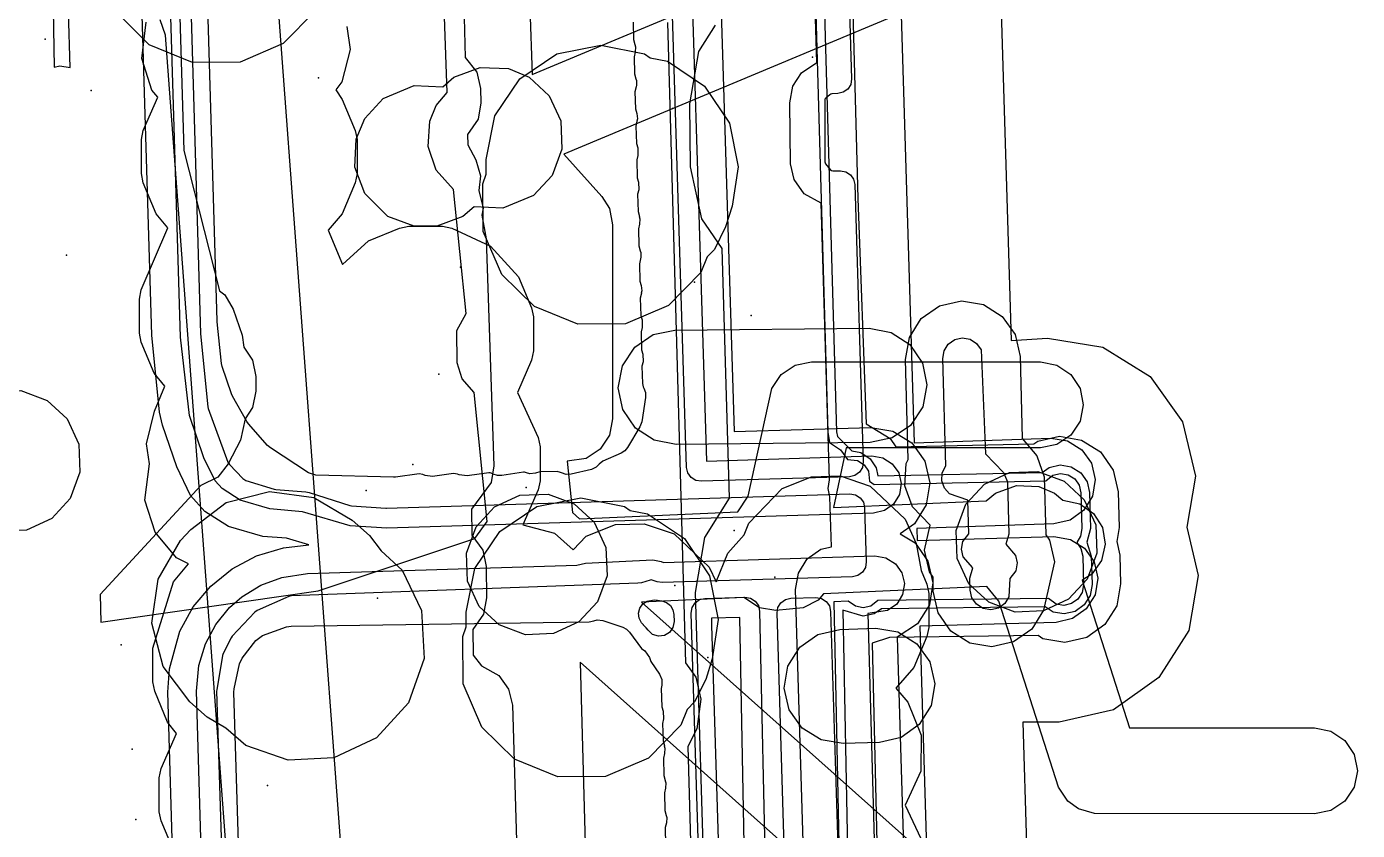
# Model space of a CAD drawing. Header units: metres. Extents: x 17722 to 17999, y 13535 to 15917.
# Drawn here: x 17812.49 to 17859.01, y 14550.79 to 14578.91 of the extents above; entities that cross this region are included whole.
import ezdxf

# ---------------------------------------------------------------- set-up
doc = ezdxf.new("R2010")
doc.units = ezdxf.units.M
for name, color, linetype in [('AI_GREENING_EXCLUSIONS', 1, 'Continuous'), ('AI_GREENING_LAWN', 82, 'Continuous'), ('AI_GREENING_REJECTED', 6, 'Continuous')]:
    doc.layers.add(name, color=color, linetype=linetype)

msp = doc.modelspace()

# ---------------------------------------------------------------- linework, layer by layer
at = {"layer": 'AI_GREENING_EXCLUSIONS'}
for points in [[(17833.101, 14665.436), (17836.253, 14563.714), (17842.035, 14563.893), (17842.419, 14563.829), (17842.75, 14563.622), (17842.977, 14563.304), (17843.065, 14562.924), (17843.001, 14562.539), (17842.794, 14562.208), (17842.477, 14561.982), (17842.097, 14561.894), (17825.074, 14561.366), (17823.796, 14561.448), (17822.133, 14561.933), (17820.987, 14562.046), (17819.955, 14562.342), (17819.324, 14562.75), (17819.075, 14563.027), (17818.685, 14563.829), (17818.178, 14565.313), (17817.868, 14568.054), (17817.868, 14568.054), (17815.324, 14652.324)], [(17840.767, 14654.983), (17843.515, 14564.357), (17848.298, 14564.517), (17848.876, 14564.422), (17849.373, 14564.113), (17849.714, 14563.637), (17849.847, 14563.068), (17849.752, 14562.49), (17849.444, 14561.993), (17848.968, 14561.652), (17848.398, 14561.518), (17843.606, 14561.358), (17843.619, 14560.936), (17848.398, 14561.071), (17848.975, 14560.973), (17849.47, 14560.662), (17849.809, 14560.185), (17849.939, 14559.614), (17849.842, 14559.037), (17849.53, 14558.541), (17849.053, 14558.203), (17848.482, 14558.072), (17843.71, 14557.938), (17844.312, 14538.096)], [(17818.1, 14532.724), (17817.428, 14555.635), (17817.476, 14556.441), (17817.843, 14557.768), (17818.309, 14558.61), (17818.923, 14559.342), (17819.667, 14559.945), (17820.523, 14560.4), (17821.47, 14560.683), (17822.356, 14560.782), (17821.569, 14561.019), (17820.747, 14561.075), (17819.541, 14561.431), (17818.718, 14561.955), (17818.22, 14562.509), (17817.737, 14563.51), (17817.239, 14564.968), (17817.129, 14565.429), (17816.861, 14568.122), (17814.324, 14652.287)], [(17844.371, 14651.619), (17846.909, 14567.927), (17848.181, 14568.015), (17850.106, 14567.698), (17851.763, 14566.669), (17852.901, 14565.084), (17853.345, 14563.185), (17853.052, 14561.402), (17853.438, 14559.713), (17853.112, 14557.789), (17852.074, 14556.137), (17850.483, 14555.008), (17848.581, 14554.574), (17847.313, 14554.584), (17847.704, 14541.703)], [(17829.758, 14588.907), (17830.164, 14577.243), (17842.471, 14582.39)], [(17836.463, 14589.235), (17837.221, 14564.744), (17842.004, 14564.892), (17842.773, 14564.764), (17843.435, 14564.351), (17843.889, 14563.716), (17844.065, 14562.955), (17843.936, 14562.186), (17843.523, 14561.524), (17843.031, 14561.172), (17843.544, 14560.852), (17843.997, 14560.217), (17844.173, 14559.457), (17844.045, 14558.687), (17843.631, 14558.025), (17842.921, 14557.554), (17843.155, 14549.852)], [(17817.845, 14579.257), (17817.983, 14574.582), (17819.227, 14569.672), (17819.411, 14569.534), (17819.708, 14569.029), (17820.023, 14568.122), (17820.082, 14567.698), (17820.386, 14567.244), (17820.5, 14566.67), (17820.5, 14566.162), (17820.386, 14565.588), (17820.124, 14565.196), (17819.961, 14564.447), (17819.535, 14563.616), (17819.172, 14563.157), (17818.575, 14562.862), (17815.062, 14559.049), (17815.086, 14558.077), (17822.676, 14559.178), (17828.151, 14561.001), (17828.584, 14561.602), (17828.13, 14566.113), (17827.71, 14566.59), (17827.539, 14567.15), (17827.522, 14568.287), (17827.852, 14568.873), (17827.414, 14573.219), (17826.805, 14573.892), (17826.52, 14574.725), (17826.579, 14575.611), (17826.805, 14576.152), (17827.184, 14576.609), (17826.759, 14588.818)], [(17813.292, 14586.225), (17813.446, 14577.496), (17813.646, 14577.542), (17814.005, 14577.481), (17813.947, 14579.439)], [(17840.067, 14536.203), (17839.369, 14559.22), (17839.466, 14559.797), (17839.776, 14560.293), (17840.253, 14560.633), (17840.624, 14560.719), (17840.572, 14562.461), (17840.503, 14562.755), (17840.553, 14563.062), (17840.26, 14572.736), (17839.665, 14573.063), (17839.314, 14573.564), (17839.194, 14574.11), (17839.167, 14576.251), (17839.274, 14576.826), (17839.575, 14577.297), (17840.111, 14577.655), (17839.877, 14585.362)], [(17839.906, 14585.482), (17840.499, 14564.725), (17840.56, 14564.362), (17840.94, 14564.11), (17841.186, 14563.771), (17841.536, 14563.735), (17841.763, 14563.584), (17841.915, 14563.357), (17841.955, 14563.017), (17842.111, 14562.893), (17848.112, 14563.021), (17848.363, 14563.221), (17848.629, 14563.282), (17848.898, 14563.236), (17849.129, 14563.09), (17849.287, 14562.867), (17849.347, 14562.601), (17849.381, 14561.351), (17849.335, 14561.082), (17849.197, 14560.863), (17849.346, 14560.652), (17849.407, 14560.385), (17849.434, 14559.386), (17849.387, 14559.116), (17849.242, 14558.885), (17849.019, 14558.728), (17848.752, 14558.667), (17848.483, 14558.713), (17848.215, 14558.911), (17842.25, 14558.841), (17841.996, 14558.641), (17841.728, 14558.585), (17841.46, 14558.635), (17841.213, 14558.811), (17840.709, 14558.787), (17841.004, 14544.125)], [(17840.206, 14585.496), (17840.799, 14564.735), (17840.836, 14564.574), (17841.337, 14564.074), (17841.65, 14564.012), (17841.975, 14563.796), (17842.192, 14563.472), (17842.248, 14563.196), (17847.99, 14563.318), (17848.24, 14563.495), (17848.621, 14563.582), (17849.005, 14563.516), (17849.336, 14563.308), (17849.561, 14562.989), (17849.647, 14562.609), (17849.681, 14561.359), (17849.551, 14560.873), (17849.707, 14560.393), (17849.733, 14559.394), (17849.668, 14559.009), (17849.459, 14558.679), (17849.141, 14558.454), (17848.76, 14558.367), (17848.376, 14558.433), (17848.096, 14558.61), (17842.372, 14558.543), (17842.114, 14558.366), (17841.732, 14558.285), (17841.016, 14558.501), (17841.304, 14544.132)], [(17841.205, 14585.543), (17841.542, 14572.906), (17841.84, 14565.015), (17842.68, 14564.505), (17842.879, 14564.21), (17847.697, 14564.312), (17847.833, 14564.409), (17848.594, 14564.581), (17849.363, 14564.449), (17850.024, 14564.033), (17850.474, 14563.396), (17850.647, 14562.635), (17850.68, 14561.386), (17850.597, 14560.901), (17850.706, 14560.42), (17850.733, 14559.42), (17850.601, 14558.651), (17850.185, 14557.991), (17849.548, 14557.54), (17848.787, 14557.368), (17848.018, 14557.499), (17847.848, 14557.607), (17842.652, 14557.546), (17842.044, 14557.349), (17842.346, 14544.397)], [(17822.581, 14579.467), (17821.458, 14578.323), (17819.949, 14577.676), (17818.288, 14577.66), (17816.766, 14578.28), (17815.579, 14579.467)], [(17819.891, 14544.377), (17817.341, 14578.62), (17817.157, 14579.151)], [(17819.891, 14544.377), (17817.341, 14578.62), (17817.157, 14579.151)], [(17821.283, 14579.539), (17824.125, 14541.378)], [(17821.283, 14579.539), (17824.125, 14541.378)], [(17827.778, 14579.229), (17827.821, 14577.835), (17828.222, 14577.32), (17828.354, 14576.75), (17828.37, 14576.25), (17828.273, 14575.673), (17827.904, 14575.134), (17827.915, 14574.779), (17828.188, 14574.253), (17828.351, 14573.691), (17828.295, 14573.183), (17828.443, 14572.568), (17828.396, 14572.321), (17828.547, 14571.494), (17828.82, 14563.542), (17828.725, 14562.964), (17828.039, 14562.03), (17828.047, 14561.117), (17828.438, 14560.594), (17828.557, 14560.021), (17828.569, 14558.934), (17828.462, 14558.358), (17828.083, 14557.826), (17828.094, 14556.929), (17828.384, 14556.546), (17828.997, 14556.216), (17829.336, 14555.739), (17829.467, 14555.169), (17829.701, 14547.272)], [(17843.361, 14579.51), (17831.266, 14574.452), (17832.59, 14572.976), (17832.859, 14572.548), (17832.973, 14571.974), (17832.973, 14565.192), (17832.859, 14564.618), (17832.534, 14564.131), (17832.047, 14563.806), (17831.387, 14563.709), (17831.567, 14561.919), (17831.812, 14561.688), (17837.348, 14561.938), (17837.706, 14562.483), (17838.544, 14566.257), (17838.869, 14566.744), (17839.356, 14567.069), (17839.93, 14567.183), (17847.927, 14567.183), (17848.501, 14567.069), (17848.988, 14566.744), (17849.313, 14566.257), (17849.427, 14565.683), (17849.313, 14565.109), (17848.988, 14564.622), (17848.501, 14564.297), (17847.927, 14564.183), (17841.141, 14564.183), (17840.69, 14562.088), (17846.037, 14562.329), (17846.353, 14562.592), (17847.089, 14562.858), (17847.877, 14562.819), (17848.419, 14562.592), (17848.711, 14562.352), (17849.306, 14562.222), (17849.783, 14561.883), (17850.095, 14561.388), (17850.193, 14560.811), (17850.063, 14560.24), (17849.725, 14559.763), (17849.388, 14559.551), (17851.043, 14554.376), (17857.51, 14554.376), (17858.084, 14554.262), (17858.57, 14553.936), (17858.895, 14553.45), (17859.01, 14552.876), (17858.895, 14552.302), (17858.57, 14551.815), (17858.084, 14551.49), (17857.51, 14551.376), (17849.823, 14551.381), (17849.26, 14551.543), (17848.887, 14551.815), (17848.562, 14552.302), (17846.476, 14558.809), (17846.06, 14559.327), (17840.343, 14559.069), (17840.158, 14558.847), (17839.64, 14558.575), (17838.682, 14558.488), (17838.104, 14558.576), (17837.555, 14558.944), (17833.986, 14558.783), (17843.283, 14550.483)], [(17817.64, 14550.041), (17817.187, 14551.124), (17817.122, 14551.447), (17817.122, 14552.634), (17817.187, 14552.956), (17817.73, 14554.181), (17817.416, 14554.581), (17816.963, 14555.665), (17816.898, 14555.987), (17816.898, 14557.174), (17817.626, 14559.492), (17818.151, 14560.114), (17817.731, 14560.332), (17816.978, 14561.228), (17816.624, 14562.343), (17816.779, 14563.614), (17816.675, 14564.32), (17816.96, 14565.455), (17817.314, 14566.336), (17816.948, 14566.788), (17816.495, 14567.871), (17816.43, 14568.194), (17816.43, 14569.381), (17816.495, 14569.704), (17817.426, 14571.872), (17817.019, 14572.365), (17816.565, 14573.449), (17816.5, 14573.771), (17816.5, 14574.959), (17816.565, 14575.281), (17817.068, 14576.45), (17816.868, 14576.688), (17816.514, 14577.804), (17816.669, 14579.075)], [(17823.675, 14578.919), (17823.794, 14578.116), (17823.508, 14576.98), (17823.299, 14576.699), (17823.52, 14576.364), (17823.973, 14575.281), (17824.039, 14574.959), (17824.039, 14573.771), (17823.973, 14573.449), (17823.52, 14572.365), (17823.029, 14571.788), (17823.531, 14570.593), (17824.438, 14571.414), (17825.522, 14571.867), (17825.844, 14571.932), (17827.031, 14571.932), (17827.354, 14571.867), (17828.701, 14571.237), (17829.688, 14570.163), (17830.142, 14569.079), (17830.207, 14568.757), (17830.207, 14567.57), (17830.142, 14567.247), (17829.653, 14566.112), (17830.375, 14564.536), (17830.441, 14564.214), (17830.441, 14563.026), (17830.375, 14562.704), (17829.832, 14561.487), (17830.937, 14561.191), (17831.598, 14560.609), (17832.047, 14561.083), (17833.077, 14561.49), (17834.071, 14561.517), (17835.121, 14561.165), (17836.345, 14560.006), (17836.588, 14559.488), (17837.006, 14560.488), (17837.571, 14561.138), (17837.739, 14561.538), (17838.899, 14562.76), (17839.929, 14563.167), (17840.923, 14563.194), (17841.973, 14562.842), (17843.197, 14561.683), (17843.583, 14560.827), (17843.761, 14559.883), (17843.961, 14559.404), (17844.026, 14559.082), (17844.026, 14557.894), (17843.961, 14557.572), (17843.508, 14556.488), (17842.879, 14555.774), (17843.293, 14555.28), (17843.761, 14554.127), (17843.747, 14552.869), (17843.201, 14551.675), (17843.826, 14550.336)], [(17834.886, 14579.062), (17835.52, 14556.658), (17835.879, 14556.151), (17836.053, 14555.39), (17835.916, 14554.342), (17835.603, 14553.724), (17836.237, 14531.27)], [(17836.569, 14536.097), (17835.871, 14559.114), (17836.193, 14561.038), (17837.056, 14562.418), (17836.806, 14571.152), (17836.097, 14572.185), (17835.695, 14574.003), (17835.667, 14576.208), (17835.992, 14578.042), (17836.569, 14578.966)], [(17819.099, 14532.753), (17818.428, 14555.664), (17818.507, 14556.567), (17818.736, 14557.317), (17819.099, 14557.997), (17819.582, 14558.59), (17820.015, 14558.969), (17820.671, 14559.373), (17821.406, 14559.646), (17821.406, 14559.646), (17822.302, 14559.78), (17831.723, 14560.072), (17832.024, 14560.147), (17834.378, 14560.26), (17834.673, 14560.202), (17834.753, 14560.166), (17842.143, 14560.395), (17842.528, 14560.33), (17842.859, 14560.124), (17843.086, 14559.806), (17843.174, 14559.426), (17843.109, 14559.041), (17842.903, 14558.71), (17842.585, 14558.483), (17841.896, 14558.386), (17842.142, 14549.624)], [(17837.609, 14548.493), (17837.419, 14558.247), (17836.427, 14558.216), (17836.431, 14557.976), (17837.094, 14536.587)], [(17841.72, 14547.856), (17831.837, 14556.68), (17832.204, 14543.543)]]:
    msp.add_lwpolyline(points, dxfattribs=at)
for points in [[(17832.555, 14578.261), (17834.086, 14577.957), (17834.285, 14577.823), (17834.888, 14577.704), (17836.185, 14576.836), (17837.053, 14575.539), (17837.357, 14574.008), (17837.15, 14572.637), (17836.924, 14571.912), (17836.531, 14571.122), (17836.282, 14570.855), (17836.053, 14570.306), (17834.93, 14569.162), (17833.421, 14568.515), (17831.76, 14568.499), (17830.238, 14569.119), (17829.094, 14570.242), (17828.447, 14571.751), (17828.431, 14573.412), (17828.555, 14573.748), (17828.555, 14574.261), (17828.859, 14575.792), (17829.727, 14577.089), (17831.024, 14577.957), (17832.555, 14578.261)], [(17828.344, 14577.482), (17829.33, 14577.443), (17830.053, 14577.141), (17830.752, 14576.494), (17831.161, 14575.612), (17831.2, 14574.626), (17830.859, 14573.709), (17830.212, 14573.01), (17829.136, 14572.562), (17828.128, 14572.61), (17827.739, 14572.272), (17826.822, 14571.931), (17826.03, 14571.931), (17825.113, 14572.272), (17824.307, 14573.078), (17823.966, 14573.995), (17824.005, 14574.981), (17824.307, 14575.704), (17824.954, 14576.403), (17826.03, 14576.851), (17827.038, 14576.803), (17827.427, 14577.141), (17828.344, 14577.482)], [(17843.309, 14563.772), (17843.217, 14567.27), (17843.349, 14568.039), (17843.765, 14568.699), (17844.402, 14569.15), (17845.164, 14569.322), (17845.933, 14569.19), (17846.593, 14568.774), (17847.043, 14568.137), (17847.216, 14567.376), (17847.291, 14564.508), (17847.802, 14563.903), (17848.059, 14563.166), (17848.113, 14561.129), (17848.243, 14560.945), (17848.415, 14560.184), (17848.042, 14558.496), (17847.625, 14557.836), (17846.988, 14557.386), (17846.227, 14557.213), (17845.458, 14557.345), (17844.798, 14557.762), (17844.348, 14558.399), (17844.175, 14559.16), (17844.175, 14559.65), (17844.045, 14559.834), (17843.873, 14560.595), (17844.075, 14561.475), (17843.451, 14562.108), (17843.193, 14562.845), (17843.238, 14563.624), (17843.309, 14563.772)], [(17835.191, 14564.298), (17834.425, 14564.443), (17833.772, 14564.87), (17833.332, 14565.515), (17833.172, 14566.278), (17833.317, 14567.045), (17833.745, 14567.698), (17834.39, 14568.138), (17835.153, 14568.297), (17841.943, 14568.362), (17842.709, 14568.217), (17843.362, 14567.79), (17843.802, 14567.145), (17843.961, 14566.381), (17843.817, 14565.614), (17843.389, 14564.961), (17842.744, 14564.522), (17841.981, 14564.362), (17835.191, 14564.298)], [(17844.753, 14562.564), (17844.571, 14562.767), (17844.481, 14563.025), (17844.496, 14563.298), (17844.616, 14563.544), (17844.517, 14567.304), (17844.563, 14567.574), (17844.708, 14567.805), (17844.931, 14567.962), (17845.198, 14568.023), (17845.467, 14567.976), (17845.698, 14567.831), (17845.856, 14567.608), (17846.005, 14563.963), (17846.634, 14563.314), (17846.772, 14562.986), (17846.824, 14561.157), (17846.724, 14560.803), (17847.055, 14560.416), (17847.115, 14560.15), (17847.069, 14559.88), (17846.865, 14559.608), (17846.828, 14558.962), (17846.682, 14558.731), (17846.459, 14558.573), (17846.193, 14558.513), (17845.924, 14558.559), (17845.693, 14558.705), (17845.535, 14558.928), (17845.475, 14559.194), (17845.464, 14559.621), (17845.563, 14559.975), (17845.233, 14560.362), (17845.172, 14560.629), (17845.218, 14560.898), (17845.423, 14561.171), (17845.392, 14562.343), (17844.753, 14562.564)], [(17813.902, 14565.192), (17814.311, 14564.31), (17814.35, 14563.324), (17814.009, 14562.407), (17813.362, 14561.708), (17812.48, 14561.299), (17811.494, 14561.26), (17810.577, 14561.601), (17809.878, 14562.248), (17809.469, 14563.13), (17809.43, 14564.116), (17809.771, 14565.033), (17810.418, 14565.732), (17811.3, 14566.141), (17812.286, 14566.18), (17813.203, 14565.839), (17813.902, 14565.192)], [(17849.453, 14562.364), (17849.862, 14561.482), (17849.901, 14560.496), (17849.56, 14559.579), (17848.913, 14558.88), (17848.031, 14558.471), (17847.045, 14558.432), (17846.128, 14558.773), (17845.429, 14559.42), (17845.02, 14560.302), (17844.981, 14561.288), (17845.322, 14562.205), (17845.969, 14562.904), (17846.851, 14563.313), (17847.837, 14563.352), (17848.754, 14563.011), (17849.453, 14562.364)], [(17817.08, 14559.588), (17817.871, 14560.934), (17818.222, 14561.32), (17819.468, 14562.26), (17820.978, 14562.652), (17822.524, 14562.436), (17823.869, 14561.644), (17824.471, 14561.108), (17824.876, 14560.572), (17825.614, 14559.893), (17826.29, 14558.481), (17826.386, 14556.805), (17825.836, 14555.256), (17824.719, 14554.026), (17823.232, 14553.331), (17821.631, 14553.254), (17820.15, 14553.764), (17819.453, 14554.365), (17818.794, 14554.752), (17818.195, 14555.286), (17817.255, 14556.532), (17816.863, 14558.043), (17817.08, 14559.588)], [(17831.857, 14562.425), (17833.388, 14562.121), (17833.587, 14561.987), (17834.19, 14561.868), (17835.487, 14561), (17836.355, 14559.703), (17836.659, 14558.172), (17836.452, 14556.801), (17836.226, 14556.076), (17835.833, 14555.286), (17835.584, 14555.019), (17835.355, 14554.47), (17834.232, 14553.326), (17832.723, 14552.679), (17831.062, 14552.663), (17829.54, 14553.283), (17828.396, 14554.406), (17827.749, 14555.915), (17827.733, 14557.576), (17827.857, 14557.912), (17827.857, 14558.425), (17828.161, 14559.956), (17829.029, 14561.253), (17830.326, 14562.121), (17831.857, 14562.425)], [(17831.633, 14562.219), (17832.332, 14561.572), (17832.741, 14560.69), (17832.78, 14559.704), (17832.439, 14558.787), (17831.792, 14558.088), (17830.91, 14557.679), (17829.924, 14557.64), (17829.007, 14557.981), (17828.308, 14558.628), (17827.899, 14559.51), (17827.86, 14560.496), (17828.201, 14561.413), (17828.848, 14562.112), (17829.73, 14562.521), (17830.716, 14562.56), (17831.633, 14562.219)], [(17842.3, 14553.867), (17841.033, 14553.828), (17840.264, 14553.957), (17839.602, 14554.371), (17839.149, 14555.006), (17838.974, 14555.767), (17839.103, 14556.536), (17839.516, 14557.198), (17840.152, 14557.651), (17840.912, 14557.826), (17842.178, 14557.865), (17842.948, 14557.736), (17843.61, 14557.322), (17844.063, 14556.687), (17844.238, 14555.926), (17844.109, 14555.157), (17843.695, 14554.495), (17843.06, 14554.042), (17842.3, 14553.867)]]:
    msp.add_lwpolyline(points, close=True, dxfattribs=at)
at = {"layer": 'AI_GREENING_LAWN'}
for points in [[(17841.055, 14586.106), (17841.329, 14577.086), (17841.297, 14576.894), (17841.194, 14576.729), (17841.037, 14576.616), (17840.848, 14576.571), (17840.642, 14576.563), (17840.602, 14576.555), (17840.568, 14576.533), (17840.427, 14576.411), (17840.397, 14576.371), (17840.387, 14576.322), (17840.393, 14574.188), (17840.4, 14574.148), (17840.419, 14574.113), (17840.579, 14573.911), (17840.62, 14573.878), (17840.672, 14573.866), (17840.934, 14573.87), (17841.124, 14573.835), (17841.287, 14573.731), (17841.398, 14573.573), (17841.441, 14573.385), (17841.735, 14563.683), (17841.703, 14563.491), (17841.599, 14563.325), (17841.441, 14563.212), (17841.251, 14563.168), (17836.075, 14563.008), (17835.882, 14563.04), (17835.717, 14563.143), (17835.603, 14563.302), (17835.559, 14563.492), (17832.395, 14665.618)], [(17815.77, 14663.193), (17818.56, 14568.182), (17818.561, 14568.164), (17818.823, 14565.613), (17818.837, 14565.554), (17819.519, 14563.678), (17819.574, 14563.591), (17820.048, 14563.1), (17820.152, 14563.036), (17821.143, 14562.73), (17821.196, 14562.72), (17822.251, 14562.633), (17822.36, 14562.611), (17823.785, 14562.159), (17823.844, 14562.148), (17825.04, 14562.067), (17825.065, 14562.066), (17841.268, 14562.568), (17841.461, 14562.536), (17841.626, 14562.433), (17841.74, 14562.274), (17841.784, 14562.084), (17841.841, 14560.185), (17841.809, 14559.992), (17841.706, 14559.827), (17841.547, 14559.714), (17841.357, 14559.67), (17834.707, 14559.464), (17834.533, 14559.489), (17834.358, 14559.548), (17834.322, 14559.554), (17834.285, 14559.549), (17833.985, 14559.458), (17833.858, 14559.437), (17821.741, 14559), (17821.648, 14558.978), (17820.543, 14558.481), (17820.465, 14558.425), (17819.677, 14557.594), (17819.636, 14557.535), (17819.356, 14556.981), (17819.333, 14556.91), (17819.132, 14555.71), (17819.128, 14555.661), (17819.886, 14531.862)], [(17833.691, 14579.065), (17833.706, 14578.462), (17833.755, 14578.286), (17833.749, 14578.284), (17833.774, 14578.212), (17833.764, 14578.022), (17833.723, 14577.862), (17833.738, 14577.258), (17833.787, 14577.082), (17833.785, 14577.082), (17833.804, 14577.03), (17833.809, 14576.866), (17833.792, 14576.813), (17833.795, 14576.812), (17833.755, 14576.634), (17833.771, 14576.032), (17833.82, 14575.874), (17833.84, 14575.685), (17833.819, 14575.611), (17833.825, 14575.609), (17833.785, 14575.431), (17833.802, 14574.828), (17833.849, 14574.675), (17833.856, 14574.407), (17833.816, 14574.251), (17833.832, 14573.625), (17833.879, 14573.471), (17833.886, 14573.203), (17833.847, 14573.048), (17833.861, 14572.444), (17833.91, 14572.268), (17833.903, 14572.267), (17833.928, 14572.194), (17833.917, 14572.004), (17833.877, 14571.844), (17833.891, 14571.241), (17833.94, 14571.065), (17833.937, 14571.064), (17833.957, 14571.012), (17833.961, 14570.848), (17833.944, 14570.795), (17833.947, 14570.795), (17833.907, 14570.617), (17833.923, 14570.013), (17833.972, 14569.856), (17833.992, 14569.667), (17833.971, 14569.593), (17833.977, 14569.591), (17833.937, 14569.413), (17833.954, 14568.81), (17834, 14568.657), (17834.007, 14568.389), (17833.968, 14568.233), (17833.984, 14567.606), (17834.031, 14567.453), (17834.038, 14567.185), (17833.998, 14567.029), (17834.012, 14566.426), (17834.045, 14566.31), (17834.067, 14566.27), (17834.125, 14566.112), (17834.127, 14565.944), (17833.99, 14565.086), (17833.925, 14564.907), (17833.494, 14564.191), (17833.396, 14564.073), (17833.267, 14563.991), (17832.632, 14563.711), (17832.508, 14563.607), (17832.402, 14563.499), (17832.231, 14563.423), (17831.526, 14563.258), (17831.351, 14563.249), (17831.183, 14563.301), (17831.15, 14563.318), (17831.032, 14563.345), (17830.429, 14563.335), (17830.271, 14563.288), (17830.081, 14563.27), (17829.965, 14563.304), (17829.963, 14563.297), (17829.89, 14563.321), (17829.852, 14563.322), (17829.098, 14563.206), (17828.945, 14563.206), (17828.799, 14563.253), (17828.721, 14563.292), (17828.686, 14563.303), (17828.649, 14563.303), (17827.888, 14563.193), (17827.61, 14563.232), (17827.547, 14563.26), (17827.413, 14563.28), (17826.68, 14563.179), (17826.42, 14563.212), (17826.34, 14563.246), (17826.214, 14563.262), (17825.386, 14563.154), (17825.308, 14563.15), (17822.598, 14563.22), (17822.336, 14563.302), (17821.01, 14564.175), (17820.908, 14564.264), (17820.247, 14565.021), (17820.19, 14565.101), (17819.686, 14565.981), (17819.646, 14566.07), (17819.324, 14567.025), (17819.3, 14567.133), (17819.15, 14568.585), (17819.147, 14568.621), (17818.677, 14584.299)], [(17836.393, 14536.587), (17835.717, 14558.395), (17835.75, 14558.587), (17835.853, 14558.752), (17836.012, 14558.866), (17836.202, 14558.91), (17837.597, 14558.953), (17837.79, 14558.92), (17837.956, 14558.816), (17838.069, 14558.656), (17838.112, 14558.464), (17838.333, 14548.46)], [(17838.984, 14549.852), (17838.722, 14558.4), (17838.754, 14558.592), (17838.858, 14558.757), (17839.017, 14558.871), (17839.207, 14558.915), (17840.078, 14558.941), (17840.27, 14558.909), (17840.436, 14558.805), (17840.549, 14558.646), (17840.593, 14558.456), (17840.593, 14558.456), (17840.853, 14549.863)], [(17820.116, 14543.205), (17819.73, 14555.626), (17819.741, 14555.748), (17819.932, 14556.625), (17820.024, 14556.823), (17820.501, 14557.442), (17820.727, 14557.608), (17821.573, 14557.914), (17821.736, 14557.944), (17832.147, 14558.088), (17832.313, 14558.13), (17832.314, 14558.128), (17832.433, 14558.162), (17832.631, 14558.137), (17833.327, 14557.902), (17833.46, 14557.832), (17833.567, 14557.727), (17833.988, 14557.162), (17834.103, 14557.071), (17834.267, 14556.84), (17834.313, 14556.705), (17834.617, 14556.26), (17834.695, 14556.073), (17834.693, 14555.871), (17834.667, 14555.756), (17834.693, 14555.114), (17834.742, 14554.961), (17834.752, 14554.692), (17834.715, 14554.537), (17834.735, 14553.925), (17834.783, 14553.752), (17834.777, 14553.75), (17834.802, 14553.675), (17834.792, 14553.486), (17834.751, 14553.325), (17834.766, 14552.71), (17834.814, 14552.534), (17834.808, 14552.532), (17834.833, 14552.46), (17834.822, 14552.27), (17834.782, 14552.11), (17834.796, 14551.495), (17834.845, 14551.319), (17834.839, 14551.317), (17834.863, 14551.244), (17834.853, 14551.054), (17834.812, 14550.894), (17834.826, 14550.279)]]:
    msp.add_lwpolyline(points, dxfattribs=at)
msp.add_lwpolyline([(17834.542, 14558.849), (17834.697, 14558.824), (17834.86, 14558.767), (17834.994, 14558.658), (17835.083, 14558.511), (17835.117, 14558.342), (17835.122, 14558.096), (17835.083, 14557.889), (17834.962, 14557.717), (17834.781, 14557.61), (17834.572, 14557.587), (17834.372, 14557.652), (17834.216, 14557.793), (17834.151, 14557.884), (17834.045, 14557.984), (17834.049, 14557.988), (17833.981, 14558.051), (17833.899, 14558.213), (17833.881, 14558.393), (17833.928, 14558.568), (17834.034, 14558.715), (17834.186, 14558.814), (17834.364, 14558.853), (17834.446, 14558.855), (17834.542, 14558.849)], close=True, dxfattribs=at)
at = {"layer": 'AI_GREENING_REJECTED'}
for p in [(17813.14, 14578.48), (17839.96, 14577.85), (17822.69, 14577.12), (17814.74, 14576.68), (17835.07, 14576.05), (17813.88, 14570.92), (17827.66, 14570.5), (17835.83, 14569.97), (17837.82, 14568.81), (17826.9, 14566.75), (17825.99, 14563.6), (17824.36, 14562.68), (17829.95, 14562.79), (17837.22, 14561.28), (17838.64, 14559.65), (17835.15, 14559.36), (17824.75, 14558.92), (17815.79, 14557.29), (17836.3, 14556.84), (17816.18, 14553.64), (17820.91, 14552.36), (17816.3, 14551.17)]:
    msp.add_point(p, dxfattribs=at)

doc.saveas('drawing.dxf')
